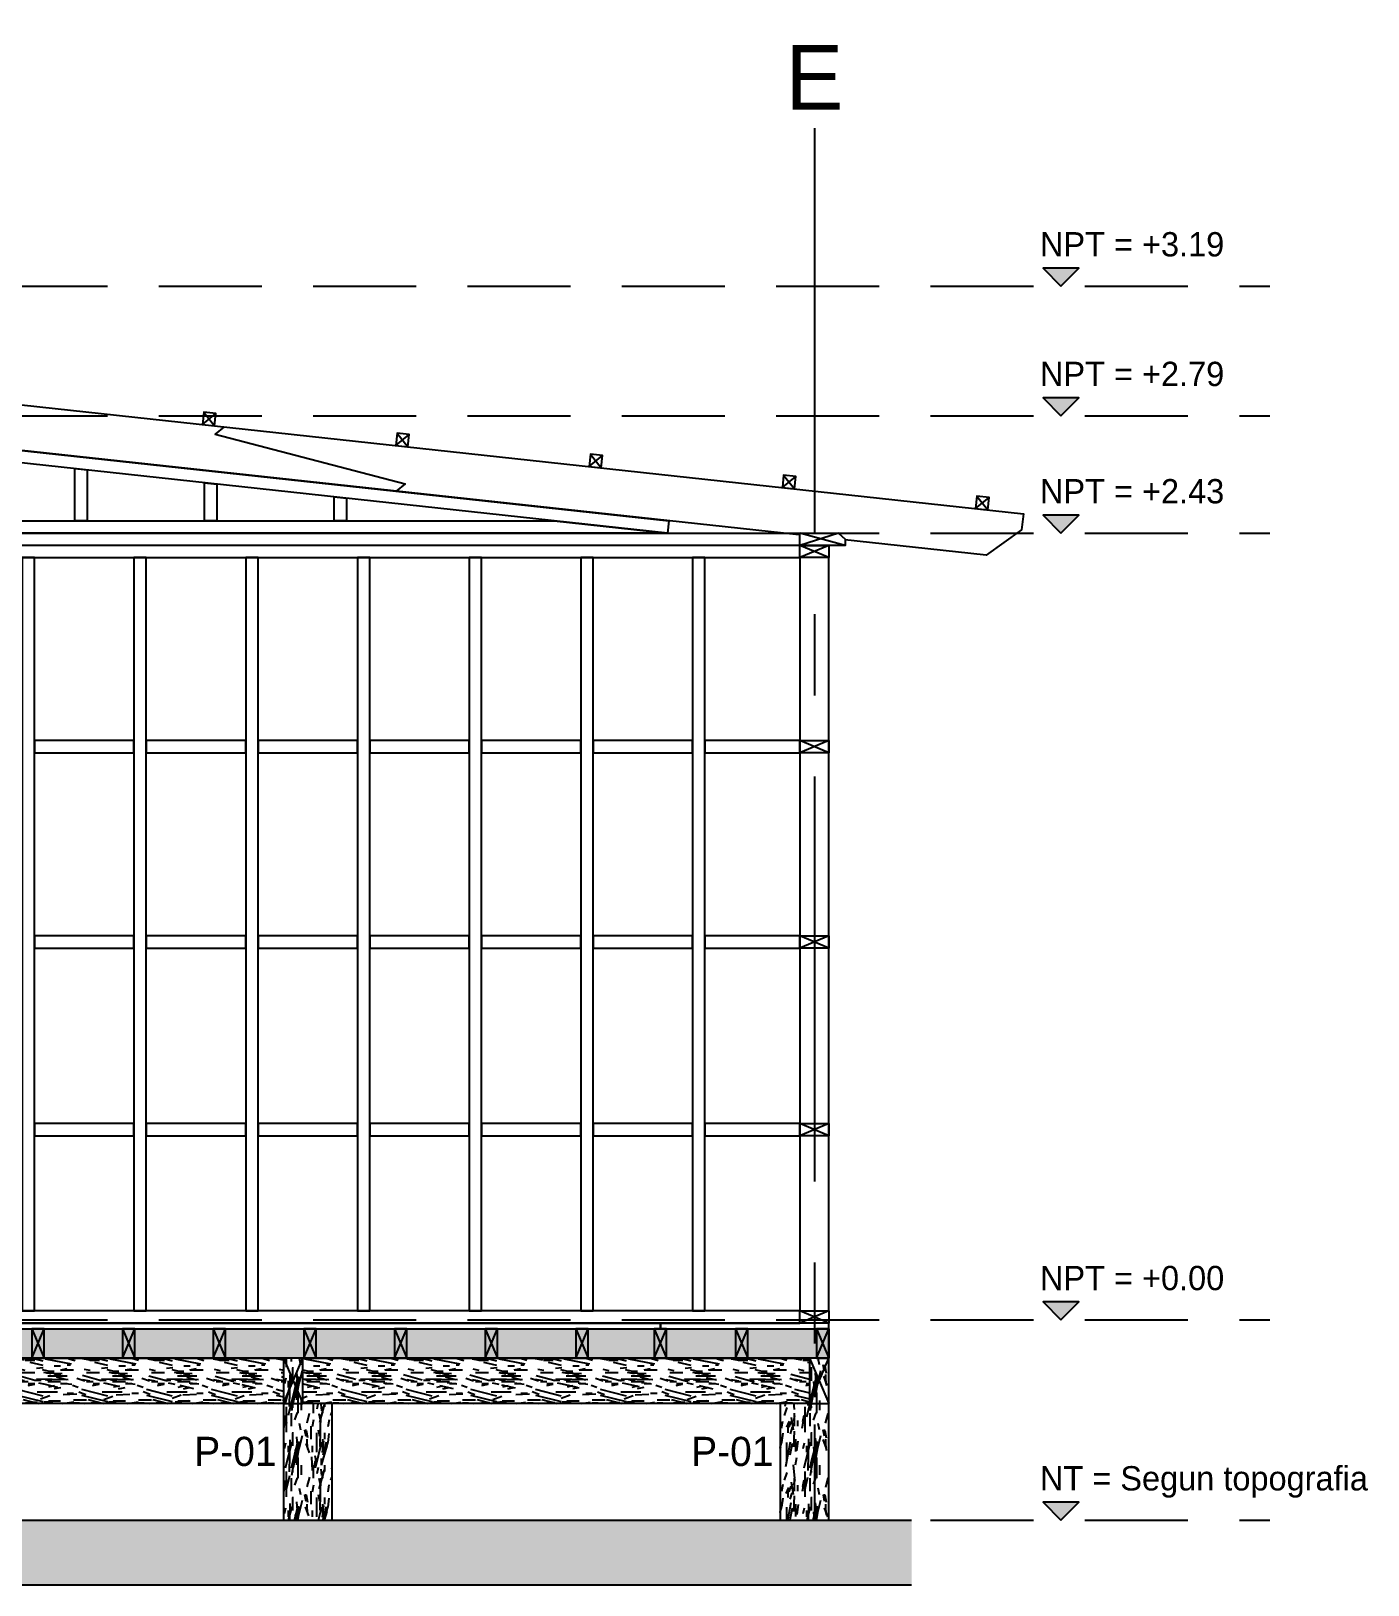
# Model space of a CAD drawing. Header units: millimetres. Extents: x 19438 to 19711, y 4351 to 4752.
# Drawn here: x 19447.781 to 19451.905, y 4486.693 to 4491.488 of the extents above; entities that cross this region are included whole.
import ezdxf
from ezdxf.enums import TextEntityAlignment as Align

# ---------------------------------------------------------------- set-up
doc = ezdxf.new("R2010")
doc.units = ezdxf.units.MM
doc.set_wipeout_variables(frame=1)
doc.linetypes.add('CENTER', pattern=[2, 1.25, -0.25, 0.25, -0.25])
doc.linetypes.add('HIDDEN2', pattern=[4.7625, 3.175, -1.5875])
for name, color, linetype in [('ALFAJIA', 3, 'Continuous'), ('CLAVADORES', 1, 'Continuous'), ('EJES', 2, 'CENTER'), ('EJES @ 0.5', 2, 'CENTER'), ('NIVELES', 2, 'Continuous'), ('NIVELES @ 0.5', 2, 'Continuous'), ('PANELES PARED', 2, 'Continuous'), ('PILOTES', 2, 'Continuous'), ('PZA', 3, 'Continuous'), ('TEXTO @ 0.5', 2, 'Continuous'), ('VIGAS DE PISO', 2, 'Continuous')]:
    doc.layers.add(name, color=color, linetype=linetype)
doc.styles.add('century gothic', font='GOTHIC.TTF')
doc.styles.add('century gothic smc', font='GOTHIC.TTF')
doc.styles.add('NOTAS', font='GOTHIC.TTF')
doc.styles.get("Standard").update_dxf_attribs({"font": 'arial.ttf'})
pattern_1 = [(0, (-3.9286, 0.156), (0, 0.2), [0.04, -0.16]), (8.9726, (-3.92659, 0.048), (1.200000005876, 0.199999525118), [0.0384708, -3.8086058]), (5.7105, (-3.92859, 0.06), (1.800000034755, 0.19999710144), [0.0401996, -1.9697752]), (344.5779, (-3.92859, 0.12), (2.1999999038893, -0.5999974677634), [0.0601664, -5.9564754]), (353.6599, (-3.92459, 0.186), (0.200000063208, 4.086e-07), [0.0362216, -1.7748552]), (345.0686, (-3.91859, 0.072), (0.799999998317, -0.199999673879), [0.0310484, -3.0737864]), (348.6901, (-3.98859, 0.188), (0.2000000583, 7.413e-08), [0.0815844, -0.9382194]), (5.7105, (-3.92659, 0.03), (1.800000034755, 0.19999710144), [0.0200998, -1.989875]), (0, (-3.9286, 0.114), (0, 0.2), [0.02, -0.18]), (0, (-3.9686, 0.138), (0, 0.2), [0.06, -0.14]), (11.3099, (-3.92859, 0.168), (0.79999995433, 0.19999948721), [0.020396, -0.9994078]), (2.7263, (-3.94859, 0.094), (4.0000000589947, 0.1999992035454), [0.0420476, -4.1627116]), (352.4054, (-3.93859, 0.088), (1.599999971597, -0.19999873671), [0.0302654, -2.9962834]), (0, (-3.9486, 0.012), (0, 0.2), [0.04, -0.16]), (358.8309, (-3.9685903, 0.002), (0.2000000366479, 1.5360345e-07), [0.0980204, -9.70402]), (0, (-3.9686, 0.152), (0, 0.2), [0.02, -0.18]), (0, (-3.9486, 0.168), (0, 0.2), [0.02, -0.18]), (0, (-4.0386, 0.186), (0, 0.2), [0.03, -0.17]), (350.5377, (-3.98459, 0.196), (0.200000015444, 7.752e-08), [0.0608276, -1.1557248]), (0, (-4.0486, 0.196), (0, 0.2), [0.04, -0.16]), (0, (-4.0706, 0.016), (0, 0.2), [0.022, -0.178]), (0, (-3.9686, 0.026), (0, 0.2), [0.02, -0.18]), (0, (-4.0706, 0.032), (0, 0.2), [0.042, -0.158]), (5.4403, (-3.96859, 0.044), (1.9999999402303, 0.199998956714), [0.04219, -4.1768144]), (0, (-3.9666, 0.06), (0, 0.2), [0.038, -0.162]), (0, (-4.0706, 0.064), (0, 0.2), [0.022, -0.178]), (358.8309, (-4.0465903, 0.096), (0.2000000366479, 1.5360345e-07), [0.0980204, -9.70402]), (0, (-4.0286, 0.114), (0, 0.2), [0.02, -0.18]), (0, (-4.0486, 0.12), (0, 0.2), [0.02, -0.18]), (0, (-3.9686, 0.12), (0, 0.2), [0.04, -0.16]), (0, (-4.0086, 0.124), (0, 0.2), [0.02, -0.18]), (0, (-4.0486, 0.148), (0, 0.2), [0.04, -0.16]), (19.6538, (-3.99459, 0.064), (2.200000050424, 0.79999891494), [0.0297322, -2.9434812]), (11.3099, (-4.02859, 0.12), (0.79999995433, 0.19999948721), [0.020396, -0.9994078]), (11.3099, (-3.94859, 0.11), (0.79999995433, 0.19999948721), [0.020396, -0.9994078]), (5.7105, (-4.00859, 0.186), (1.800000034755, 0.19999710144), [0.0200998, -1.989875]), (349.6952, (-4.07059, 0.2), (1.199999995396, -0.19999893933), [0.0223606, -2.213707]), (348.6901, (-4.04859, 0.016), (0.2000000583, 7.413e-08), [0.020396, -0.9994078]), (90, (-4.0286, 0.012), (-0.2, 1e-17), [0, -0.2]), (346.6076, (-4.07059, 0.124), (3.400000044994, -0.7999939065965), [0.043174, -4.2742308]), (11.3099, (-3.94859, 0.152), (0.79999995433, 0.19999948721), [0.020396, -0.9994078]), (10.3048, (-3.94859, 0.026), (0.999999957606, 0.199999208868), [0.0223606, -2.213707]), (348.6901, (-4.00859, 0.114), (0.2000000583, 7.413e-08), [0.020396, -0.9994078]), (348.6901, (-3.98859, 0.124), (0.2000000583, 7.413e-08), [0.020396, -0.9994078]), (341.5651, (-4.07059, 0.104), (0.19999995825, 2.3367e-07), [0.0252982, -0.6071572]), (345.9638, (-4.04859, 0.172), (0.19999992115, 2.4875e-07), [0.0824622, -0.7421588]), (343.3008, (-4.00859, 0.186), (1.399999991533, -0.39999874641), [0.0626418, -2.025419]), (0, (-4.0086, 0.196), (0, 0.2), [0.024, -0.176]), (345.9638, (-4.02859, 0.032), (0.19999992115, 2.4875e-07), [0.0824622, -0.7421588]), (345.9638, (-4.04859, 0.046), (0.19999992115, 2.4875e-07), [0.0824622, -0.7421588]), (345.9638, (-4.04859, 0.064), (0.19999992115, 2.4875e-07), [0.0824622, -0.7421588]), (349.6952, (-4.07059, 0.152), (1.199999995396, -0.19999893933), [0.0223606, -2.213707]), (345.9638, (-4.00859, 0.148), (0.19999992115, 2.4875e-07), [0.041231, -0.78339]), (349.6952, (-4.07059, 0.088), (1.199999995396, -0.19999893933), [0.0223606, -2.213707]), (357.6141, (-3.96659, 0.074), (0.199999989185, 2.452822e-07), [0.0480416, -4.756123]), (349.6952, (-3.98859, 0.11), (1.199999995396, -0.19999893933), [0.0223606, -2.213707]), (12.5288, (-3.96659, 0.106), (0.800000095695, 0.199999860747), [0.018439, -1.8254698]), (349.5626, (-4.0705903, 0.078), (2.199999936494, -0.3999970687047), [0.0772788, -7.650591]), (351.8699, (-3.99459, 0.064), (0.199999892184, -4.835e-08), [0.0282842, -1.3859292]), (4.7636, (-4.04859, 0.084), (2.199999989955, 0.199998289923), [0.0481664, -2.3601524]), (0, (-4.0006, 0.088), (0, 0.2), [0.062, -0.138]), (344.7449, (-4.07059, 0.178), (0.799999942428, -0.199999664289), [0.0228036, -2.2575472]), (350.5377, (-4.02859, 0.012), (0.200000015444, 7.752e-08), [0.0608276, -1.1557248]), (340.0169, (-4.07059, 0.054), (0.599999976081, -0.19999986488), [0.0234094, -2.3175304]), (0, (-3.9086, 0.172), (0, 0.2), [0.01, -0.19]), (0, (-3.9086, 0.084), (0, 0.2), [0.02, -0.18]), (11.3099, (-3.90859, 0.012), (0.79999995433, 0.19999948721), [0.020396, -0.9994078]), (0, (-3.9066, 0.032), (0, 0.2), [0.036, -0.164]), (343.3008, (-3.90859, 0.138), (1.399999991533, -0.39999874641), [0.0208806, -2.0671802]), (348.0207, (-3.90659, 0.096), (3.7999999222511, -0.8002195416064), [0.0368014, -6.7101288]), (90, (-3.9086, 0.012), (-0.2, 1e-17), [0, -0.2]), (0, (-3.8886, 0.016), (0, 0.2), [0.018, -0.182]), (0, (-3.8886, 0.054), (0, 0.2), [0.018, -0.182]), (0, (-3.8886, 0.064), (0, 0.2), [0.018, -0.182]), (336.0376, (-3.88859, 0.132), (1.400000005486, -0.599997330343), [0.0196978, -1.9500724]), (348.5163, (-3.8885903, 0.156), (0.99999999677376, -0.2000310941214), [0.0183676, -13.043105]), (341.5651, (-3.88859, 0.084), (0.19999995825, 2.3367e-07), [0.0189736, -0.6134816]), (347.4712, (-3.88859, 0.182), (1.000000064082, -0.19999992061), [0.018439, -1.8254698])]

# ---------------------------------------------------------------- blocks, each defined once
blk = doc.blocks.new('ejes')
at = {"color": 2, "linetype": 'Continuous'}
blk.add_wipeout([(-0.1089, 0.2752), (-0.0646, 0.291), (-0.0057, 0.3001), (0.0597, 0.2965), (0.095, 0.2884), (0.1597, 0.2609), (0.1831, 0.246), (0.2148, 0.2203), (0.2406, 0.1931), (0.271, 0.1493), (0.271, 0.1493), (0.2923, 0.1035), (0.3036, 0.0645), (0.3089, 0.0316), (0.3105, 0.0006), (0.3092, -0.0273), (0.3092, -0.0273), (0.3003, -0.077), (0.2881, -0.1133), (0.279, -0.1332), (0.2588, -0.1678), (0.2382, -0.1948), (0.2186, -0.2155), (0.1902, -0.2397), (0.159, -0.2601), (0.1254, -0.2765), (0.0895, -0.2888), (0.0461, -0.2973), (0.0105, -0.2994), (-0.0366, -0.2957), (-0.0687, -0.2888), (-0.0974, -0.2794), (-0.1444, -0.2564), (-0.1709, -0.2384), (-0.1922, -0.2206), (-0.2152, -0.1971), (-0.2152, -0.1971), (-0.2567, -0.1358), (-0.2716, -0.1014), (-0.2716, -0.1014), (-0.2875, -0.0344), (-0.2895, 0.0006), (-0.2874, 0.0357), (-0.2813, 0.0702), (-0.2729, 0.0991), (-0.2583, 0.1338), (-0.234, 0.1744), (-0.2157, 0.1977), (-0.197, 0.2172), (-0.1752, 0.2362), (-0.1544, 0.2512), (-0.1259, 0.2678), (-0.1259, 0.2678), (-0.1182, 0.2716)], dxfattribs=at)
at = {"layer": 'EJES', "color": 3}
blk.add_attdef('EJES', text='', height=0.3, dxfattribs=at).set_placement((0.0105, -0.174), align=Align.CENTER)
blk = doc.blocks.new('P01')
h = blk.add_hatch()
h.set_pattern_fill('MADERA_03', color=250, scale=0.2, angle=90, pattern_type=2)
h.set_pattern_definition([(90, (-0.156, 0.142), (-0.2, 1e-17), [0.04, -0.16]), (98.9726, (-0.048, 0.144), (-0.199999525118, 1.200000005876), [0.0384708, -3.8086058]), (95.7105, (-0.06, 0.142), (-0.19999710144, 1.800000034755), [0.0401996, -1.9697752]), (74.5779, (-0.12, 0.142), (0.5999974677634, 2.1999999038893), [0.0601664, -5.9564754]), (83.6599, (-0.186, 0.146), (-4.086e-07, 0.200000063208), [0.0362216, -1.7748552]), (75.0686, (-0.072, 0.152), (0.199999673879, 0.799999998317), [0.0310484, -3.0737864]), (78.6901, (-0.188, 0.082), (-7.413e-08, 0.2000000583), [0.0815844, -0.9382194]), (95.7105, (-0.03, 0.144), (-0.19999710144, 1.800000034755), [0.0200998, -1.989875]), (90, (-0.114, 0.142), (-0.2, 1e-17), [0.02, -0.18]), (90, (-0.138, 0.102), (-0.2, 1e-17), [0.06, -0.14]), (101.3099, (-0.168, 0.142), (-0.19999948721, 0.79999995433), [0.020396, -0.9994078]), (92.7263, (-0.094, 0.122), (-0.1999992035454, 4.0000000589947), [0.0420476, -4.1627116]), (82.4054, (-0.088, 0.132), (0.19999873671, 1.599999971597), [0.0302654, -2.9962834]), (90, (-0.012, 0.122), (-0.2, 1e-17), [0.04, -0.16]), (88.8309, (-0.002, 0.102), (-1.5360345e-07, 0.2000000366479), [0.0980204, -9.70402]), (90, (-0.152, 0.102), (-0.2, 1e-17), [0.02, -0.18]), (90, (-0.168, 0.122), (-0.2, 1e-17), [0.02, -0.18]), (90, (-0.186, 0.032), (-0.2, 1e-17), [0.03, -0.17]), (80.5377, (-0.196, 0.086), (-7.752e-08, 0.200000015444), [0.0608276, -1.1557248]), (90, (-0.196, 0.022), (-0.2, 1e-17), [0.04, -0.16]), (90, (-0.016, 1e-18), (-0.2, 1e-17), [0.022, -0.178]), (90, (-0.026, 0.102), (-0.2, 1e-17), [0.02, -0.18]), (90, (-0.032, 2e-18), (-0.2, 1e-17), [0.042, -0.158]), (95.4403, (-0.044, 0.102), (-0.199998956714, 1.9999999402303), [0.04219, -4.1768144]), (90, (-0.06, 0.104), (-0.2, 1e-17), [0.038, -0.162]), (90, (-0.064, 4e-18), (-0.2, 1e-17), [0.022, -0.178]), (88.8309, (-0.096, 0.024), (-1.5360345e-07, 0.2000000366479), [0.0980204, -9.70402]), (90, (-0.114, 0.042), (-0.2, 1e-17), [0.02, -0.18]), (90, (-0.12, 0.022), (-0.2, 1e-17), [0.02, -0.18]), (90, (-0.12, 0.102), (-0.2, 1e-17), [0.04, -0.16]), (90, (-0.124, 0.062), (-0.2, 1e-17), [0.02, -0.18]), (90, (-0.148, 0.022), (-0.2, 1e-17), [0.04, -0.16]), (109.6538, (-0.064, 0.076), (-0.79999891494, 2.200000050424), [0.0297322, -2.9434812]), (101.3099, (-0.12, 0.042), (-0.19999948721, 0.79999995433), [0.020396, -0.9994078]), (101.3099, (-0.11, 0.122), (-0.19999948721, 0.79999995433), [0.020396, -0.9994078]), (95.7105, (-0.186, 0.062), (-0.19999710144, 1.800000034755), [0.0200998, -1.989875]), (79.6952, (-0.2, 1e-17), (0.19999893933, 1.199999995396), [0.0223606, -2.213707]), (78.6901, (-0.016, 0.022), (-7.413e-08, 0.2000000583), [0.020396, -0.9994078]), (180, (-0.012, 0.042), (-2e-17, -0.2), [0, -0.2]), (76.6076, (-0.124, 8e-18), (0.7999939065965, 3.400000044994), [0.043174, -4.2742308]), (101.3099, (-0.152, 0.122), (-0.19999948721, 0.79999995433), [0.020396, -0.9994078]), (100.3048, (-0.026, 0.122), (-0.199999208868, 0.999999957606), [0.0223606, -2.213707]), (78.6901, (-0.114, 0.062), (-7.413e-08, 0.2000000583), [0.020396, -0.9994078]), (78.6901, (-0.124, 0.082), (-7.413e-08, 0.2000000583), [0.020396, -0.9994078]), (71.5651, (-0.104, 6e-18), (-2.3367e-07, 0.19999995825), [0.0252982, -0.6071572]), (75.9638, (-0.172, 0.022), (-2.4875e-07, 0.19999992115), [0.0824622, -0.7421588]), (73.3008, (-0.186, 0.062), (0.39999874641, 1.399999991533), [0.0626418, -2.025419]), (90, (-0.196, 0.062), (-0.2, 1e-17), [0.024, -0.176]), (75.9638, (-0.032, 0.042), (-2.4875e-07, 0.19999992115), [0.0824622, -0.7421588]), (75.9638, (-0.046, 0.022), (-2.4875e-07, 0.19999992115), [0.0824622, -0.7421588]), (75.9638, (-0.064, 0.022), (-2.4875e-07, 0.19999992115), [0.0824622, -0.7421588]), (79.6952, (-0.152, 9e-18), (0.19999893933, 1.199999995396), [0.0223606, -2.213707]), (75.9638, (-0.148, 0.062), (-2.4875e-07, 0.19999992115), [0.041231, -0.78339]), (79.6952, (-0.088, 5e-18), (0.19999893933, 1.199999995396), [0.0223606, -2.213707]), (87.6141, (-0.074, 0.104), (-2.452822e-07, 0.199999989185), [0.0480416, -4.756123]), (79.6952, (-0.11, 0.082), (0.19999893933, 1.199999995396), [0.0223606, -2.213707]), (102.5288, (-0.106, 0.104), (-0.199999860747, 0.800000095695), [0.018439, -1.8254698]), (79.5626, (-0.078, 5e-18), (0.3999970687047, 2.199999936494), [0.0772788, -7.650591]), (81.8699, (-0.064, 0.076), (4.835e-08, 0.199999892184), [0.0282842, -1.3859292]), (94.7636, (-0.084, 0.022), (-0.199998289923, 2.199999989955), [0.0481664, -2.3601524]), (90, (-0.088, 0.07), (-0.2, 1e-17), [0.062, -0.138]), (74.7449, (-0.178, 1e-17), (0.199999664289, 0.799999942428), [0.0228036, -2.2575472]), (80.5377, (-0.012, 0.042), (-7.752e-08, 0.200000015444), [0.0608276, -1.1557248]), (70.0169, (-0.054, 3e-18), (0.19999986488, 0.599999976081), [0.0234094, -2.3175304]), (90, (-0.172, 0.162), (-0.2, 1e-17), [0.01, -0.19]), (90, (-0.084, 0.162), (-0.2, 1e-17), [0.02, -0.18]), (101.3099, (-0.012, 0.162), (-0.19999948721, 0.79999995433), [0.020396, -0.9994078]), (90, (-0.032, 0.164), (-0.2, 1e-17), [0.036, -0.164]), (73.3008, (-0.138, 0.162), (0.39999874641, 1.399999991533), [0.0208806, -2.0671802]), (78.0207, (-0.096, 0.164), (0.8002195416064, 3.7999999222511), [0.0368014, -6.7101288]), (180, (-0.012, 0.162), (-2e-17, -0.2), [0, -0.2]), (90, (-0.016, 0.182), (-0.2, 1e-17), [0.018, -0.182]), (90, (-0.054, 0.182), (-0.2, 1e-17), [0.018, -0.182]), (90, (-0.064, 0.182), (-0.2, 1e-17), [0.018, -0.182]), (66.0376, (-0.132, 0.182), (0.599997330343, 1.400000005486), [0.0196978, -1.9500724]), (78.5163, (-0.156, 0.182), (0.2000310941214, 0.99999999677376), [0.0183676, -13.043105]), (71.5651, (-0.084, 0.182), (-2.3367e-07, 0.19999995825), [0.0189736, -0.6134816]), (77.4712, (-0.182, 0.182), (0.19999992061, 1.000000064082), [0.018439, -1.8254698])])
h.paths.add_polyline_path([(19444.003, 4504.1263), (19444.153, 4504.1263), (19444.153, 4504.6263), (19444.003, 4504.6263)])
blk.add_lwpolyline([(19444.003, 4504.1263), (19444.153, 4504.1263), (19444.153, 4504.6263), (19444.003, 4504.6263)], close=True)
blk = doc.blocks.new('OL')
at = {"layer": 'PANELES PARED'}
for p, q in [((19439.3062, 4489.8109), (19439.3962, 4489.7729)), ((19439.3062, 4489.7729), (19439.3962, 4489.8109)), ((19442.4324, 4489.8109), (19442.5224, 4489.7729)), ((19442.4324, 4489.7729), (19442.5224, 4489.8109)), ((19439.3062, 4489.2082), (19439.3962, 4489.1702)), ((19439.3062, 4489.1702), (19439.3962, 4489.2082)), ((19439.3062, 4488.6055), (19439.3962, 4488.5675)), ((19439.3062, 4488.5675), (19439.3962, 4488.6055)), ((19439.3062, 4488.0272), (19439.3962, 4487.9892)), ((19439.3062, 4487.9892), (19439.3962, 4488.0272)), ((19439.3062, 4487.4489), (19439.3962, 4487.4109)), ((19439.3062, 4487.4109), (19439.3962, 4487.4489)), ((19442.4324, 4487.4489), (19442.5224, 4487.4109)), ((19442.4324, 4487.4109), (19442.5224, 4487.4489))]:
    blk.add_line(p, q, dxfattribs=at)
for points in [[(19439.3062, 4489.7729), (19439.3962, 4489.7729), (19439.3962, 4489.8109), (19439.3062, 4489.8109)], [(19442.4324, 4489.7729), (19442.5224, 4489.7729), (19442.5224, 4489.8109), (19442.4324, 4489.8109)], [(19439.3062, 4489.7729), (19439.3962, 4489.7729), (19439.3962, 4487.4489), (19439.3062, 4487.4489)], [(19442.4324, 4489.7729), (19442.5224, 4489.7729), (19442.5224, 4487.4489), (19442.4324, 4487.4489)], [(19442.4704, 4487.4489), (19442.4324, 4487.4489), (19442.4324, 4489.7729), (19442.4704, 4489.7729)], [(19442.5224, 4487.4489), (19442.4844, 4487.4489), (19442.4844, 4489.7729), (19442.5224, 4489.7729)], [(19439.3062, 4489.1702), (19439.3962, 4489.1702), (19439.3962, 4489.2082), (19439.3062, 4489.2082)], [(19439.3062, 4488.5675), (19439.3962, 4488.5675), (19439.3962, 4488.6055), (19439.3062, 4488.6055)], [(19439.3062, 4487.9892), (19439.3962, 4487.9892), (19439.3962, 4488.0272), (19439.3062, 4488.0272)], [(19439.3062, 4487.4109), (19439.3962, 4487.4109), (19439.3962, 4487.4489), (19439.3062, 4487.4489)], [(19442.4324, 4487.4109), (19442.5224, 4487.4109), (19442.5224, 4487.4489), (19442.4324, 4487.4489)]]:
    blk.add_lwpolyline(points, close=True, dxfattribs=at)
at = {"layer": 'PANELES PARED', "color": 250}
for points in [[(19439.3962, 4489.7729), (19439.3962, 4489.8109), (19442.4324, 4489.8109), (19442.4324, 4489.7729)], [(19439.7269, 4487.4489), (19439.6889, 4487.4489), (19439.6889, 4489.7729), (19439.7269, 4489.7729)], [(19440.0716, 4487.4489), (19440.0336, 4487.4489), (19440.0336, 4489.7729), (19440.0716, 4489.7729)], [(19440.4163, 4487.4489), (19440.3783, 4487.4489), (19440.3783, 4489.7729), (19440.4163, 4489.7729)], [(19440.761, 4487.4489), (19440.723, 4487.4489), (19440.723, 4489.7729), (19440.761, 4489.7729)], [(19441.1057, 4487.4489), (19441.0677, 4487.4489), (19441.0677, 4489.7729), (19441.1057, 4489.7729)], [(19441.4504, 4487.4489), (19441.4124, 4487.4489), (19441.4124, 4489.7729), (19441.4504, 4489.7729)], [(19441.7951, 4487.4489), (19441.7571, 4487.4489), (19441.7571, 4489.7729), (19441.7951, 4489.7729)], [(19442.1397, 4487.4489), (19442.1017, 4487.4489), (19442.1017, 4489.7729), (19442.1397, 4489.7729)], [(19439.3962, 4489.1702), (19439.3962, 4489.2082), (19439.6889, 4489.2082), (19439.6889, 4489.1702)], [(19439.7269, 4489.1702), (19439.7269, 4489.2082), (19440.0336, 4489.2082), (19440.0336, 4489.1702)], [(19440.0716, 4489.1702), (19440.0716, 4489.2082), (19440.3783, 4489.2082), (19440.3783, 4489.1702)], [(19440.4163, 4489.1702), (19440.4163, 4489.2082), (19440.723, 4489.2082), (19440.723, 4489.1702)], [(19440.761, 4489.1702), (19440.761, 4489.2082), (19441.0677, 4489.2082), (19441.0677, 4489.1702)], [(19441.1057, 4489.1702), (19441.1057, 4489.2082), (19441.4124, 4489.2082), (19441.4124, 4489.1702)], [(19441.4504, 4489.1702), (19441.4504, 4489.2082), (19441.7571, 4489.2082), (19441.7571, 4489.1702)], [(19441.7951, 4489.1702), (19441.7951, 4489.2082), (19442.1017, 4489.2082), (19442.1017, 4489.1702)], [(19442.1397, 4489.1702), (19442.1397, 4489.2082), (19442.4324, 4489.2082), (19442.4324, 4489.1702)], [(19439.3962, 4488.5675), (19439.3962, 4488.6055), (19439.6889, 4488.6055), (19439.6889, 4488.5675)], [(19439.7269, 4488.5675), (19439.7269, 4488.6055), (19440.0336, 4488.6055), (19440.0336, 4488.5675)], [(19440.0716, 4488.5675), (19440.0716, 4488.6055), (19440.3783, 4488.6055), (19440.3783, 4488.5675)], [(19440.4163, 4488.5675), (19440.4163, 4488.6055), (19440.723, 4488.6055), (19440.723, 4488.5675)], [(19440.761, 4488.5675), (19440.761, 4488.6055), (19441.0677, 4488.6055), (19441.0677, 4488.5675)], [(19441.1057, 4488.5675), (19441.1057, 4488.6055), (19441.4124, 4488.6055), (19441.4124, 4488.5675)], [(19441.4504, 4488.5675), (19441.4504, 4488.6055), (19441.7571, 4488.6055), (19441.7571, 4488.5675)], [(19441.7951, 4488.5675), (19441.7951, 4488.6055), (19442.1017, 4488.6055), (19442.1017, 4488.5675)], [(19442.1397, 4488.5675), (19442.1397, 4488.6055), (19442.4324, 4488.6055), (19442.4324, 4488.5675)], [(19439.3962, 4487.9892), (19439.3962, 4488.0272), (19439.6889, 4488.0272), (19439.6889, 4487.9892)], [(19439.7269, 4487.9892), (19439.7269, 4488.0272), (19440.0336, 4488.0272), (19440.0336, 4487.9892)], [(19440.0716, 4487.9892), (19440.0716, 4488.0272), (19440.3783, 4488.0272), (19440.3783, 4487.9892)], [(19440.4163, 4487.9892), (19440.4163, 4488.0272), (19440.723, 4488.0272), (19440.723, 4487.9892)], [(19440.761, 4487.9892), (19440.761, 4488.0272), (19441.0677, 4488.0272), (19441.0677, 4487.9892)], [(19441.1057, 4487.9892), (19441.1057, 4488.0272), (19441.4124, 4488.0272), (19441.4124, 4487.9892)], [(19441.4504, 4487.9892), (19441.4504, 4488.0272), (19441.7571, 4488.0272), (19441.7571, 4487.9892)], [(19441.7951, 4487.9892), (19441.7951, 4488.0272), (19442.1017, 4488.0272), (19442.1017, 4487.9892)], [(19442.1397, 4487.9892), (19442.1397, 4488.0272), (19442.4324, 4488.0272), (19442.4324, 4487.9892)], [(19439.3962, 4487.4109), (19439.3962, 4487.4489), (19442.4324, 4487.4489), (19442.4324, 4487.4109)]]:
    blk.add_lwpolyline(points, close=True, dxfattribs=at)
blk = doc.blocks.new('CL1')
at = {"layer": 'CLAVADORES'}
for p, q in [((19443.5017, 4507.507), (19443.5397, 4507.469)), ((19443.5017, 4507.469), (19443.5397, 4507.507))]:
    blk.add_line(p, q, dxfattribs=at)
blk.add_lwpolyline([(19443.5017, 4507.469), (19443.5397, 4507.469), (19443.5397, 4507.507), (19443.5017, 4507.507)], close=True, dxfattribs=at)
blk = doc.blocks.new('IKUHG')
at = {"layer": 'PANELES PARED', "color": 250}
for points in [[(19444.5314, 4490.415), (19447.1592, 4490.7008), (19447.1592, 4490.739), (19444.5273, 4490.4528), (19444.5314, 4490.415)], [(19444.5314, 4490.415), (19447.1592, 4490.415), (19447.1592, 4490.453), (19444.8809, 4490.453), (19444.5314, 4490.415)]]:
    blk.add_lwpolyline(points, dxfattribs=at)
for points in [[(19447.1212, 4490.453), (19447.1592, 4490.453), (19447.1592, 4490.7008), (19447.1212, 4490.6967)], [(19446.3212, 4490.453), (19446.3592, 4490.453), (19446.3592, 4490.6138), (19446.3212, 4490.6097)], [(19446.7212, 4490.453), (19446.7592, 4490.453), (19446.7592, 4490.6573), (19446.7212, 4490.6532)], [(19445.9212, 4490.453), (19445.9592, 4490.453), (19445.9592, 4490.5703), (19445.9212, 4490.5662)], [(19445.5212, 4490.453), (19445.5592, 4490.453), (19445.5592, 4490.5268), (19445.5212, 4490.5227)]]:
    blk.add_lwpolyline(points, close=True, dxfattribs=at)
blk = doc.blocks.new('nivel elevacion')
blk.add_hatch(color=250).paths.add_polyline_path([(-0.1093, 0.1102), (0, 0), (0.1093, 0.1102)])
blk.add_lwpolyline([(0, 0), (0.1093, 0.1102), (-0.1093, 0.1102)], close=True)
blk.add_lwpolyline([(0.1093, 0.1102), (-0.1093, 0.1102)])
at = {"style": 'NOTAS'}
blk.add_attdef('ELEVATION', (-0.1298, 0.1831), '', height=0.15, dxfattribs=at)

msp = doc.modelspace()

# ---------------------------------------------------------------- hatches: boundary and pattern name
h = msp.add_hatch()
h.set_pattern_fill('EARTH', color=8, scale=0.01, angle=45)
h.set_pattern_definition([(45, (-4.07059, -17.2334), (7e-18, 0.08980256121), [0.0635, -0.0635]), (45, (-4.08743, -17.21656), (7e-18, 0.08980256121), [0.0635, -0.0635]), (45, (-4.104266, -17.199724), (7e-18, 0.08980256121), [0.0635, -0.0635]), (135, (-4.104266, -17.1885), (-0.08980256121, 7e-18), [0.0635, -0.0635]), (135, (-4.08743, -17.17166), (-0.08980256121, 7e-18), [0.0635, -0.0635]), (135, (-4.07059, -17.15482), (-0.08980256121, 7e-18), [0.0635, -0.0635])])
h.paths.add_polyline_path([(19439.7074, 4486.8929), (19450.4973, 4486.8929), (19450.4973, 4486.6929), (19439.7074, 4486.6929)])

# ---------------------------------------------------------------- linework, layer by layer
at = {"color": 5}
msp.add_line((19439.7074, 4486.8929), (19450.4973, 4486.8929), dxfattribs=at)
at = {"color": 8}
msp.add_line((19439.7074, 4486.6929), (19450.4973, 4486.6929), dxfattribs=at)
at = {"color": 1}
for points in [[(19447.2824, 4487.5009), (19447.2824, 4487.4829), (19449.7224, 4487.4829), (19449.7224, 4487.5009)], [(19449.7224, 4487.5009), (19449.7224, 4487.4829), (19450.2423, 4487.4829), (19450.2423, 4487.5009)]]:
    msp.add_lwpolyline(points, close=True, dxfattribs=at)
at = {"layer": 'ALFAJIA'}
for points in [[(19447.1161, 4490.3009), (19447.1161, 4490.3009), (19447.1161, 4490.4037), (19450.8423, 4489.9985), (19450.8369, 4489.9488), (19450.7278, 4489.8701), (19447.1161, 4490.2629), (19447.1161, 4490.3009)], [(19448.3764, 4490.2667), (19448.3484, 4490.2441), (19448.9352, 4490.0906), (19448.9072, 4490.0681)]]:
    msp.add_lwpolyline(points, dxfattribs=at)
at = {"layer": 'NIVELES', "color": 1, "linetype": 'HIDDEN2', "ltscale": 0.1}
for p, q in [((19439.6024, 4490.7009), (19451.6024, 4490.7009)), ((19439.6024, 4490.3009), (19451.6024, 4490.3009)), ((19439.6024, 4489.9389), (19451.6024, 4489.9389)), ((19439.6024, 4487.5109), (19451.6024, 4487.5109)), ((19439.6024, 4486.8929), (19451.6024, 4486.8929))]:
    msp.add_line(p, q, dxfattribs=at)
at = {"layer": 'PZA', "color": 250}
msp.add_lwpolyline([(19447.1161, 4489.9389), (19450.1523, 4489.9389), (19450.1523, 4489.9009), (19447.1161, 4489.9009)], close=True, dxfattribs=at)

# ---------------------------------------------------------------- block references
at = {"rotation": 353.7933425438075}
for p in [(-368.5472, 2111.3575), (-367.9507, 2111.2927), (-367.3542, 2111.2278), (-366.7577, 2111.1629), (-366.1612, 2111.0981)]:
    msp.add_blockref('CL1', p, dxfattribs=at)
at = {"xscale": -1}
for name, p in [('IKUHG', (38894.2753, -0.4761)), ('OL', (38889.5485, 0.09))]:
    msp.add_blockref(name, p, dxfattribs=at)
at = {"layer": 'EJES @ 0.5'}
ref = msp.add_blockref('ejes', (19450.1921, 4491.3378), dxfattribs=dict(at, xscale=0.5000000000009095, yscale=0.5000000000009095, zscale=0.5000000000009095))
ref.add_attrib('EJES', 'E', dxfattribs={"layer": 'EJES', "color": 3, "height": 0.2, "style": 'century gothic'}).set_placement((19450.1973, 4491.2448), align=Align.CENTER)
at = {"layer": 'NIVELES @ 0.5'}
ref = msp.add_blockref('nivel elevacion', (19450.9583, 4490.7009), dxfattribs=dict(at, xscale=0.5, yscale=0.5, zscale=0.5))
ref.add_attrib('ELEVATION', 'NPT = +3.19', (19450.8934, 4490.7924), dxfattribs={"layer": '0', "color": 0, "height": 0.075, "style": 'century gothic smc'})
ref = msp.add_blockref('nivel elevacion', (19450.9583, 4490.3009), dxfattribs=dict(at, xscale=0.5, yscale=0.5, zscale=0.5))
ref.add_attrib('ELEVATION', 'NPT = +2.79', (19450.8934, 4490.3924), dxfattribs={"layer": '0', "color": 0, "height": 0.075, "style": 'century gothic smc'})
ref = msp.add_blockref('nivel elevacion', (19450.9583, 4489.9389), dxfattribs=dict(at, xscale=0.5, yscale=0.5, zscale=0.5))
ref.add_attrib('ELEVATION', 'NPT = +2.43', (19450.8934, 4490.0304), dxfattribs={"layer": '0', "color": 0, "height": 0.075, "style": 'century gothic smc'})
ref = msp.add_blockref('nivel elevacion', (19450.9583, 4487.5109), dxfattribs=dict(at, xscale=0.5, yscale=0.5, zscale=0.5))
ref.add_attrib('ELEVATION', 'NPT = +0.00', (19450.8934, 4487.6024), dxfattribs={"layer": '0', "color": 0, "height": 0.075, "style": 'century gothic smc'})
ref = msp.add_blockref('nivel elevacion', (19450.9583, 4486.8929), dxfattribs=dict(at, xscale=0.5, yscale=0.5, zscale=0.5))
ref.add_attrib('ELEVATION', 'NT = Segun topografia', (19450.8934, 4486.9844), dxfattribs={"layer": '0', "color": 0, "height": 0.075, "style": 'century gothic smc'})
at = {"layer": 'PILOTES'}
for p in [(4.5562, -17.2334), (6.0893, -17.2334)]:
    msp.add_blockref('P01', p, dxfattribs=at)

# ---------------------------------------------------------------- texts
at = {"layer": 'TEXTO @ 0.5', "color": 2, "char_height": 0.09, "width": 0.238534, "attachment_point": 1, "style": 'century gothic'}
for insert in [(19448.284, 4487.1499), (19449.8171, 4487.1499)]:
    msp.add_mtext('P-01 ', dxfattribs=dict(at, insert=insert))

# ---------------------------------------------------------------- next in the draw order: wipeouts: each hides what was drawn before it
for points in [[(19447.0561, 4487.3929), (19448.5592, 4487.3929), (19448.5592, 4487.2529), (19447.0561, 4487.2529)], [(19448.6192, 4487.3929), (19450.1823, 4487.3929), (19450.1823, 4487.2529), (19448.6192, 4487.2529)]]:
    msp.add_wipeout(points).dxf.layer = 'VIGAS DE PISO'

# ---------------------------------------------------------------- next in the draw order: hatches: boundary and pattern name
h = msp.add_hatch()
h.set_pattern_fill('MADERA_03', color=250, scale=0.2, pattern_type=2)
h.set_pattern_definition(pattern_1)
h.paths.add_polyline_path([(19450.2423, 4487.4829), (19450.2423, 4487.3929), (19447.0261, 4487.3929), (19447.0261, 4487.4829)])
h = msp.add_hatch()
h.set_pattern_fill('MADERA_03', color=250, scale=0.2, pattern_type=2)
h.set_pattern_definition(pattern_1)
h.paths.add_polyline_path([(19447.0561, 4487.3929), (19448.5592, 4487.3929), (19448.5592, 4487.2529), (19447.0561, 4487.2529)])
h = msp.add_hatch()
h.set_pattern_fill('MADERA_03', color=250, scale=0.2, pattern_type=2)
h.set_pattern_definition(pattern_1)
h.paths.add_polyline_path([(19448.6192, 4487.3929), (19450.1823, 4487.3929), (19450.1823, 4487.2529), (19448.6192, 4487.2529)])

# ---------------------------------------------------------------- next in the draw order: linework, layer by layer
at = {"layer": 'EJES', "color": 1}
msp.add_line((19450.1973, 4491.188), (19450.1973, 4486.8929), dxfattribs=at)
at = {"layer": 'VIGAS DE PISO'}
for p, q in [((19447.7833, 4487.4829), (19447.8213, 4487.3929)), ((19447.7833, 4487.3929), (19447.8213, 4487.4829)), ((19448.063, 4487.4829), (19448.101, 4487.3929)), ((19448.063, 4487.3929), (19448.101, 4487.4829)), ((19448.3428, 4487.4829), (19448.3808, 4487.3929)), ((19448.3428, 4487.3929), (19448.3808, 4487.4829)), ((19448.6225, 4487.4829), (19448.6605, 4487.3929)), ((19448.6225, 4487.3929), (19448.6605, 4487.4829)), ((19448.9022, 4487.4829), (19448.9402, 4487.3929)), ((19448.9022, 4487.3929), (19448.9402, 4487.4829)), ((19449.182, 4487.4829), (19449.22, 4487.3929)), ((19449.182, 4487.3929), (19449.22, 4487.4829)), ((19449.4617, 4487.4829), (19449.4997, 4487.3929)), ((19449.4617, 4487.3929), (19449.4997, 4487.4829)), ((19449.7034, 4487.4829), (19449.7414, 4487.3929)), ((19449.7034, 4487.3929), (19449.7414, 4487.4829)), ((19449.9539, 4487.4829), (19449.9919, 4487.3929)), ((19449.9539, 4487.3929), (19449.9919, 4487.4829)), ((19450.2043, 4487.4829), (19450.2423, 4487.3929)), ((19450.2043, 4487.3929), (19450.2423, 4487.4829)), ((19448.5592, 4487.3929), (19448.6192, 4487.2529)), ((19448.5592, 4487.2529), (19448.6192, 4487.3929)), ((19450.1823, 4487.3929), (19450.2423, 4487.2529)), ((19450.1823, 4487.2529), (19450.2423, 4487.3929))]:
    msp.add_line(p, q, dxfattribs=at)
for points in [[(19450.2423, 4487.4829), (19450.2423, 4487.3929), (19447.0261, 4487.3929), (19447.0261, 4487.4829)], [(19447.7833, 4487.4829), (19447.7833, 4487.3929), (19447.8213, 4487.3929), (19447.8213, 4487.4829)], [(19448.063, 4487.4829), (19448.063, 4487.3929), (19448.101, 4487.3929), (19448.101, 4487.4829)], [(19448.3428, 4487.4829), (19448.3428, 4487.3929), (19448.3808, 4487.3929), (19448.3808, 4487.4829)], [(19448.6225, 4487.4829), (19448.6225, 4487.3929), (19448.6605, 4487.3929), (19448.6605, 4487.4829)], [(19448.9022, 4487.4829), (19448.9022, 4487.3929), (19448.9402, 4487.3929), (19448.9402, 4487.4829)], [(19449.182, 4487.4829), (19449.182, 4487.3929), (19449.22, 4487.3929), (19449.22, 4487.4829)], [(19449.4617, 4487.4829), (19449.4617, 4487.3929), (19449.4997, 4487.3929), (19449.4997, 4487.4829)], [(19449.7034, 4487.4829), (19449.7034, 4487.3929), (19449.7414, 4487.3929), (19449.7414, 4487.4829)], [(19449.9539, 4487.4829), (19449.9539, 4487.3929), (19449.9919, 4487.3929), (19449.9919, 4487.4829)], [(19450.2043, 4487.4829), (19450.2043, 4487.3929), (19450.2423, 4487.3929), (19450.2423, 4487.4829)], [(19447.0561, 4487.3929), (19448.5592, 4487.3929), (19448.5592, 4487.2529), (19447.0561, 4487.2529)], [(19448.5592, 4487.2529), (19448.6192, 4487.2529), (19448.6192, 4487.3929), (19448.5592, 4487.3929)], [(19448.6192, 4487.3929), (19450.1823, 4487.3929), (19450.1823, 4487.2529), (19448.6192, 4487.2529)], [(19450.1823, 4487.2529), (19450.2423, 4487.2529), (19450.2423, 4487.3929), (19450.1823, 4487.3929)]]:
    msp.add_lwpolyline(points, close=True, dxfattribs=at)

# ---------------------------------------------------------------- next in the draw order: wipeouts: each hides what was drawn before it
at = {"color": 2}
msp.add_wipeout([(19450.2923, 4489.9199), (19450.2723, 4489.9389), (19450.1523, 4489.9389), (19450.1523, 4489.9009), (19450.2923, 4489.9009)], dxfattribs=at)

# ---------------------------------------------------------------- next in the draw order: linework, layer by layer
for p, q in [((19450.2923, 4489.9009), (19450.1523, 4489.9389)), ((19450.2723, 4489.9389), (19450.1523, 4489.9009))]:
    msp.add_line(p, q, dxfattribs=at)
at = {"layer": 'PZA', "color": 2}
msp.add_lwpolyline([(19450.2923, 4489.9199), (19450.2923, 4489.9009), (19450.1523, 4489.9009), (19450.1523, 4489.9389), (19450.2723, 4489.9389), (19450.2923, 4489.9199)], dxfattribs=at)

doc.saveas('drawing.dxf')
